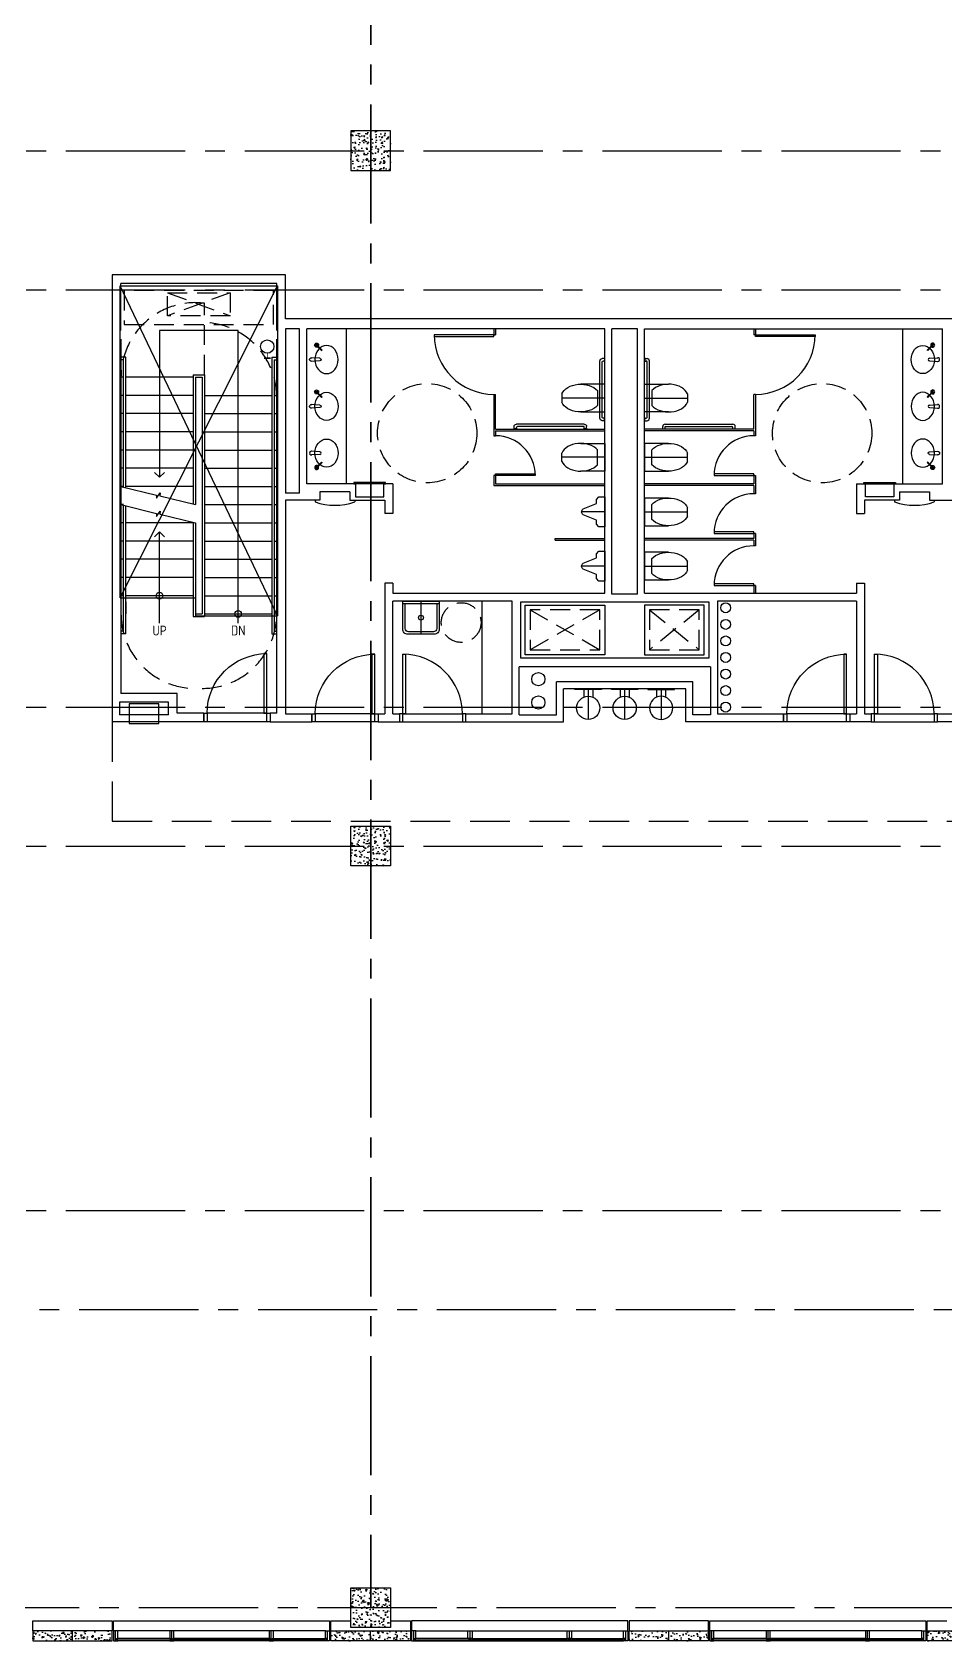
# Model space of a CAD drawing. Header units: inches. Extents: x 2920 to 9107, y 1541 to 7121.
# Drawn here: x 3675 to 4226, y 5310 to 6282 of the extents above; entities that cross this region are included whole.
import ezdxf
from ezdxf.enums import TextEntityAlignment as Align

# ---------------------------------------------------------------- set-up
doc = ezdxf.new("R2010")
doc.units = ezdxf.units.IN
doc.header["$LTSCALE"] = 96
doc.header["$MEASUREMENT"] = 0
doc.header["$PDSIZE"] = 1.5
for name, pattern in [('CENTER2', [1.125, 0.75, -0.125, 0.125, -0.125]), ('HIDDEN', [0.375, 0.25, -0.125]), ('HIDDEN2', [0.1875, 0.125, -0.0625])]:
    doc.linetypes.add(name, pattern=pattern)
doc.layers.get('0').update_dxf_attribs({"color": 60, "linetype": 'CONTINUOUS'})
for name, color, linetype in [('A_0_BLDGRD', 35, 'CENTER2'), ('A_0_CONST', 11, 'CONTINUOUS'), ('A_1-8-STAIR', 40, 'CONTINUOUS'), ('A_1-8_COL', 7, 'CONTINUOUS'), ('A_1-8_COL_H', 6, 'CONTINUOUS'), ('A_1-8_CW_GLASS', 1, 'CONTINUOUS'), ('A_1-8_CW_GYP', 2, 'CONTINUOUS'), ('A_1-8_CW_MULL', 2, 'CONTINUOUS'), ('A_1-8_CW_PC', 2, 'CONTINUOUS'), ('A_1-8_CW_PC_H', 6, 'CONTINUOUS'), ('A_1-8_CW_SILL', 9, 'CONTINUOUS'), ('A_1-8_DR_CLG', 3, 'CONTINUOUS'), ('A_1-8_DR_PLN', 30, 'CONTINUOUS'), ('A_1-8_WALL_IN', 2, 'CONTINUOUS'), ('A_1-8_WALL_TP', 193, 'CONTINUOUS'), ('A_2-8_DR_CLG', 3, 'CONTINUOUS'), ('A_2-8_DR_PLN', 30, 'CONTINUOUS'), ('A_2-8_STAIR_SHAFT', 9, 'CONTINUOUS'), ('A_2-8_WALL_IN', 71, 'CONTINUOUS'), ('A_2-8_ZCORR', 5, 'HIDDEN'), ('A_2_STAIR1-2_TREAD', 30, 'CONTINUOUS'), ('M_1-9_DUCT', 9, 'CONTINUOUS'), ('M_2-9_SHAFT', 9, 'CONTINUOUS'), ('P_1-8_FIXTURE', 6, 'CONTINUOUS'), ('P_1-8_SLEEVE', 9, 'CONTINUOUS'), ('P_2-8_FIXTURE', 6, 'CONTINUOUS')]:
    doc.layers.add(name, color=color, linetype=linetype)
doc.styles.add('ARCHITXT', font='architxt.shx')

# ---------------------------------------------------------------- blocks, each defined once
blk = doc.blocks.new('COL_1-8_24X24')
at = {"layer": 'A_1-8_COL_H'}
h = blk.add_hatch(dxfattribs=at)
h.set_pattern_fill('AR-CONC,_I', color=256, style=2)
h.set_pattern_definition([(50, (-6180, -6718.462), (7.172602, -0.6275213), [0.75, -8.25]), (355, (-6180, -6718.462), (-1.3875133, 7.5219213), [0.6, -6.6]), (100.4514, (-6179.402, -6718.5144), (5.785094, 6.8943954), [0.637402, -7.011421]), (46.1842, (-6180, -6716.462), (10.6724105, -1.65519), [1.125, -12.375]), (96.6356, (-6179.111, -6716.6), (9.346627, 9.741179), [0.956103, -10.51713]), (351.1842, (-6180, -6716.462), (9.34662, 9.741186), [0.9, -9.9]), (21, (-6179, -6716.962), (5.9690705, -4.026189), [0.75, -8.25]), (326, (-6179, -6716.962), (2.4331533, 7.2515005), [0.6, -6.6]), (71.4514, (-6178.5026, -6717.2976), (8.4022263, 3.225305), [0.637402, -7.011421]), (37.5, (-6180, -6718.462), (0.12159855, 3.32893854), [0, -6.52, 0, -6.7, 0, -6.625]), (7.5, (-6180, -6718.462), (2.6306954, 3.9441171), [0, -3.82, 0, -6.37, 0, -2.525]), (327.5, (-6182.23, -6718.462), (5.3382244, -0.2255487), [0, -2.5, 0, -7.8, 0, -10.35]), (317.5, (-6183.23, -6718.462), (5.8318617, 1.0010498), [0, -3.25, 0, -5.18, 0, -7.35])])
h.paths.add_polyline_path([(-12, -12), (12, -12), (12, 12), (-12, 12)])
at = {"layer": 'A_0_CONST'}
blk.add_point((0, 0), dxfattribs=at)
at = {"layer": 'A_1-8_COL'}
blk.add_lwpolyline([(-12, -12), (12, -12), (12, 12), (-12, 12)], close=True, dxfattribs=at)
blk = doc.blocks.new('PRE_1-8_COL1')
at = {"layer": 'A_1-8_CW_PC_H'}
h = blk.add_hatch(dxfattribs=at)
h.set_pattern_fill('AR-CONC', color=256, style=0)
h.set_pattern_definition([(50, (-5100, -6744), (7.172602, -0.6275213), [0.75, -8.25]), (355, (-5100, -6744), (-1.3875133, 7.5219213), [0.6, -6.6]), (100.4514, (-5099.402, -6744.052), (5.785094, 6.8943954), [0.637402, -7.011421]), (46.1842, (-5100, -6742), (10.6724105, -1.65519), [1.125, -12.375]), (96.6356, (-5099.111, -6742.138), (9.346627, 9.741179), [0.956103, -10.51713]), (351.1842, (-5100, -6742), (9.34662, 9.741186), [0.9, -9.9]), (21, (-5099, -6742.5), (5.9690705, -4.026189), [0.75, -8.25]), (326, (-5099, -6742.5), (2.433153, 7.2515005), [0.6, -6.6]), (71.4514, (-5098.5026, -6742.8355), (8.4022263, 3.225305), [0.637402, -7.011421]), (37.5, (-5100, -6744), (0.12159855, 3.3289385), [0, -6.52, 0, -6.7, 0, -6.625]), (7.5, (-5100, -6744), (2.6306954, 3.9441171), [0, -3.82, 0, -6.37, 0, -2.525]), (327.5, (-5102.23, -6744), (5.3382244, -0.2255487), [0, -2.5, 0, -7.8, 0, -10.35]), (317.5, (-5103.23, -6744), (5.8318617, 1.0010498), [0, -3.25, 0, -5.18, 0, -7.35])])
h.paths.add_polyline_path([(-24, -6), (24, -6), (24, 0), (-24, 0)])
at = {"layer": 'A_0_CONST'}
blk.add_line((0, 0), (0, -6), dxfattribs=at)
at = {"layer": 'A_1-8_CW_PC'}
blk.add_lwpolyline([(-24, -6), (24, -6), (24, 0), (-24, 0)], close=True, dxfattribs=at)
blk = doc.blocks.new('MUL_1-8_EX2')
at = {"layer": 'A_0_CONST'}
blk.add_line((0, 0), (0, -6), dxfattribs=at)
at = {"layer": 'A_1-8_CW_MULL'}
blk.add_lwpolyline([(-1.25, -6), (-1.25, 0), (1.25, 0), (1.25, -0.5), (0.5, -0.5), (0.5, -1.5), (1.25, -1.5), (1.25, -6)], close=True, dxfattribs=at)
blk = doc.blocks.new('MUL_1-8_EX1')
at = {"layer": 'A_0_CONST'}
blk.add_line((0, 0), (0, -6), dxfattribs=at)
at = {"layer": 'A_1-8_CW_MULL'}
blk.add_lwpolyline([(0.5, -1.5), (1.25, -1.5), (1.25, -6), (-1.25, -6), (-1.25, -1.5), (-0.5, -1.5), (-0.5, -0.5), (-1.25, -0.5), (-1.25, 0), (1.25, 0), (1.25, -0.5), (0.5, -0.5)], close=True, dxfattribs=at)
blk = doc.blocks.new('P_UR_1-8')
at = {"layer": 'A_0_CONST'}
blk.add_line((0, 0), (0, -14), dxfattribs=at)
at = {"layer": 'P_1-8_FIXTURE'}
blk.add_lwpolyline([(-1.76, -12.96), (-5, -5), (-7.5, -5), (-9, -3.5), (-9, 0), (9, 0), (9, -3.5), (7.5, -5), (5, -5), (1.76, -12.96, -0.59411)], format="xyb", close=True, dxfattribs=at)
blk = doc.blocks.new('P_WC_1-5')
at = {"layer": 'A_0_CONST'}
blk.add_line((0, 0), (0, -26), dxfattribs=at)
at = {"layer": 'P_1-8_FIXTURE'}
for p, q in [((-4.5, -4.43), (4.5, -4.43)), ((-2.5, -26), (2.5, -26))]:
    blk.add_line(p, q, dxfattribs=at)
blk.add_lwpolyline([(8.38, -14.55), (8.38, 0), (-8.38, 0), (-8.38, -14.55)], dxfattribs=at)
at = {"layer": 'P_1-8_FIXTURE', "extrusion": (0, 0, -1)}
for start_param, end_param in [(6.586314, 8.85753), (3.708841, 5.980057)]:
    blk.add_ellipse((0, -14.55), major_axis=(0, -12), ratio=0.697917, start_param=start_param, end_param=end_param, dxfattribs=at)
blk = doc.blocks.new('P_DF_1-8')
at = {"layer": 'A_0_CONST'}
blk.add_line((0, 0), (0, -18.5), dxfattribs=at)
at = {"layer": 'P_1-8_FIXTURE'}
for p, q in [((-2.75, -0.5), (-2.75, -5.06)), ((2.75, -0.5), (2.75, -5.06))]:
    blk.add_line(p, q, dxfattribs=at)
blk.add_lwpolyline([(8, -0.5), (-8, -0.5), (-8, 0), (8, 0)], close=True, dxfattribs=at)
blk.add_circle((0, -11.5), 7, dxfattribs=at)
blk = doc.blocks.new('P_JS_1-8')
at = {"layer": 'A_0_CONST'}
blk.add_line((0, 0), (0, -20), dxfattribs=at)
at = {"layer": 'P_1-8_FIXTURE'}
blk.add_line((-11, -1.5), (11, -1.5), dxfattribs=at)
blk.add_lwpolyline([(8, -20), (-8, -20, -0.414214), (-11, -17), (-11, 0), (11, 0), (11, -17, -0.414214)], format="xyb", close=True, dxfattribs=at)
blk.add_lwpolyline([(9.5, -1.5), (9.5, -16.5, -0.414214), (7.5, -18.5), (-7.5, -18.5, -0.414214), (-9.5, -16.5), (-9.5, -1.5)], format="xyb", dxfattribs=at)
blk.add_circle((0, -10), 1.5, dxfattribs=at)
blk = doc.blocks.new('DR_1-8_3X0_478')
at = {"layer": 'A_1-8_DR_CLG'}
for p, q in [((2, 4.875), (38, 4.875)), ((2, 0), (38, 0))]:
    blk.add_line(p, q, dxfattribs=at)
for points in [[(0, 0), (2, 0), (2, 4.875), (0, 4.875)], [(38, 0), (40, 0), (40, 4.875), (38, 4.875)]]:
    blk.add_lwpolyline(points, close=True, dxfattribs=at)
at = {"layer": 'A_1-8_DR_PLN'}
for points in [[(2, 40.875), (3.75, 40.875), (3.75, 4.875), (2, 4.875)], [(0, 0), (2, 0), (2, 4.875), (0, 4.875)], [(38, 0), (40, 0), (40, 4.875), (38, 4.875)]]:
    blk.add_lwpolyline(points, close=True, dxfattribs=at)
blk.add_arc((2, 4.875), 36, 0, 90, dxfattribs=at)
blk = doc.blocks.new('DR_2-8_3X0_514')
at = {"layer": 'A_2-8_DR_CLG'}
for p, q in [((2, 5.25), (38, 5.25)), ((2, 0), (38, 0))]:
    blk.add_line(p, q, dxfattribs=at)
for points in [[(0, 0), (2, 0), (2, 5.25), (0, 5.25)], [(38, 0), (40, 0), (40, 5.25), (38, 5.25)]]:
    blk.add_lwpolyline(points, close=True, dxfattribs=at)
at = {"layer": 'A_2-8_DR_PLN'}
for points in [[(2, 41.25), (3.75, 41.25), (3.75, 5.25), (2, 5.25)], [(0, 0), (2, 0), (2, 5.25), (0, 5.25)], [(38, 0), (40, 0), (40, 5.25), (38, 5.25)]]:
    blk.add_lwpolyline(points, close=True, dxfattribs=at)
blk.add_arc((2, 5.25), 36, 0, 90, dxfattribs=at)
blk = doc.blocks.new('SOAP')
for p, q in [((-0.16, 0.16), (-3.28, -2.96)), ((-2.96, -3.28), (-3.28, -2.96)), ((0.16, -0.16), (-2.96, -3.28))]:
    blk.add_line(p, q)
for radius, start, end in [(1.22, 235.35536, 214.64464), (0.692, 243.52171, 206.47829), (0.22, 315, 135)]:
    blk.add_arc((0, 0), radius, start, end)
blk = doc.blocks.new('FAUCET - AUTO')
at = {"layer": 'P_1-8_FIXTURE'}
for p, q in [((5, 0.75), (0, 1.125)), ((5, -0.75), (0, -1.125))]:
    blk.add_line(p, q, dxfattribs=at)
for centre, radius, start, end in [((0, 0), 1.125, 81.421693, 278.578307), ((5, 0), 0.75, 270, 90)]:
    blk.add_arc(centre, radius, start, end, dxfattribs=at)
blk = doc.blocks.new('GRAB BARS')
at = {"layer": 'A_1-8_WALL_TP'}
for p, q in [((0, 42.98), (0.26, 42.98)), ((0, 40.7), (0.26, 40.7)), ((0.26, 42.98), (0.26, 40.7)), ((0.26, 42.59), (1.5, 42.59)), ((0.26, 41.09), (1, 41.09)), ((1.5, 7.09), (1.5, 40.59)), ((3, 6.59), (3, 41.09)), ((0, 6.98), (0.26, 6.98)), ((0, 4.7), (0.26, 4.7)), ((0.26, 4.7), (0.26, 6.98)), ((0.26, 6.59), (1, 6.59)), ((0.26, 5.09), (1.5, 5.09)), ((10.59, 0.26), (12.87, 0.26)), ((10.59, 0), (10.59, 0.26)), ((10.98, 0.26), (10.98, 1.5)), ((12.48, 3), (53.27, 3)), ((12.48, 1.5), (52.77, 1.5)), ((12.48, 0.26), (12.48, 1.5)), ((12.87, 0), (12.87, 0.26)), ((52.83, 0), (52.83, 0.26)), ((52.83, 0.26), (55.1, 0.26)), ((53.27, 0.26), (53.27, 1)), ((54.77, 0.26), (54.77, 1.5)), ((55.1, 0), (55.1, 0.26))]:
    blk.add_line(p, q, dxfattribs=at)
for centre, radius, start, end in [((1, 40.59), 0.5, 0, 90), ((1.5, 41.09), 1.5, 0, 90), ((1, 7.09), 0.5, 270, 0), ((1.5, 6.59), 1.5, 270, 0), ((12.48, 1.5), 1.5, 90, 180), ((52.77, 1), 0.5, 0, 90), ((53.27, 1.5), 1.5, 0, 90)]:
    blk.add_arc(centre, radius, start, end, dxfattribs=at)

msp = doc.modelspace()

# ---------------------------------------------------------------- linework, layer by layer
at = {"layer": 'A_0_BLDGRD'}
for p, q in [((3879, 6670), (3879, 5330)), ((3879.0120147, 6670), (3879.0120147, 5330)), ((3155, 6210), (5683, 6210)), ((3155, 6126), (5683, 6126)), ((3155, 5874), (5683, 5874)), ((3155, 5790), (5683, 5790)), ((3155, 5570), (4947, 5570)), ((5503, 5510), (3155, 5510)), ((5323, 5330), (3155, 5330))]:
    msp.add_line(p, q, dxfattribs=at)
at = {"layer": 'A_1-8-STAIR'}
for points, const_width in [([(3818.5691902, 6084.7275216), (3814.5691902, 6084.7275216)], 1), ([(3816.5691902, 6087.7275216), (3816.5691902, 6084.7275216)], 0.5)]:
    msp.add_lwpolyline(points, dxfattribs=dict(at, const_width=const_width))
msp.add_circle((3816.5691902, 6091.7275216), 4, dxfattribs=at)
at = {"layer": 'A_1-8_CW_GLASS'}
for p, q in [((3757.75, 5311.5), (3726.25, 5311.5)), ((3726.25, 5310.5), (3757.75, 5310.5)), ((3817.75, 5311.5), (3760.25, 5311.5)), ((3817.75, 5310.5), (3760.25, 5310.5)), ((3820.25, 5311.5), (3851.75, 5311.5)), ((3851.75, 5310.5), (3820.25, 5310.5)), ((3937.75, 5311.5), (3906.25, 5311.5)), ((3906.25, 5310.5), (3937.75, 5310.5)), ((3940.25, 5311.5), (3997.75, 5311.5)), ((3940.25, 5310.5), (3997.75, 5310.5)), ((4000.25, 5311.5), (4031.75, 5311.5)), ((4031.75, 5310.5), (4000.25, 5310.5)), ((4117.75, 5311.5), (4086.25, 5311.5)), ((4086.25, 5310.5), (4117.75, 5310.5)), ((4177.75, 5311.5), (4120.25, 5311.5)), ((4177.75, 5310.5), (4120.25, 5310.5)), ((4180.25, 5311.5), (4211.75, 5311.5)), ((4211.75, 5310.5), (4180.25, 5310.5))]:
    msp.add_line(p, q, dxfattribs=at)
at = {"layer": 'A_1-8_CW_GYP'}
for points in [[(3675, 5316), (3675, 5322), (3723, 5322), (3723, 5316)], [(3855, 5316), (3855, 5322), (3867, 5322)], [(3891, 5322), (3903, 5322), (3903, 5316)], [(4083, 5316), (4083, 5322), (4035, 5322), (4035, 5316)], [(4215, 5316), (4215, 5322), (4227, 5322)]]:
    msp.add_lwpolyline(points, dxfattribs=at)
at = {"layer": 'A_1-8_CW_SILL'}
for p, q in [((3851.75, 5316), (3726.25, 5316)), ((3906.25, 5316), (4031.75, 5316)), ((4211.75, 5316), (4086.25, 5316)), ((3851.75, 5310), (3726.25, 5310)), ((3906.25, 5310), (4031.75, 5310)), ((4211.75, 5310), (4086.25, 5310))]:
    msp.add_line(p, q, dxfattribs=at)
for points in [[(3723.75, 5316), (3723.75, 5322), (3854.25, 5322), (3854.25, 5316)], [(4034.25, 5316), (4034.25, 5322), (3903.75, 5322), (3903.75, 5316)], [(4083.75, 5316), (4083.75, 5322), (4214.25, 5322), (4214.25, 5316)]]:
    msp.add_lwpolyline(points, dxfattribs=at)
at = {"layer": 'A_1-8_WALL_IN'}
for p, q in [((3827.5, 6108.5), (3827.5, 6135)), ((4237.25, 6108.5), (3827.5, 6108.5)), ((3827.5, 6102.375), (3827.5, 6003.125)), ((3836.125, 6102.375), (3827.5, 6102.375)), ((3836.125, 6003.125), (3836.125, 6102.375)), ((3840.375, 6008.875), (3840.375, 6102.375)), ((4020.375, 6102.375), (3840.375, 6102.375)), ((4020.375, 5942.875), (4020.375, 6102.375)), ((4024.625, 5942.25), (4024.625, 6102.375)), ((4040.125, 6102.375), (4024.625, 6102.375)), ((4040.125, 5942.25), (4040.125, 6102.375)), ((4044.375, 5942.875), (4044.375, 6102.375)), ((4044.375, 6102.375), (4224.375, 6102.375)), ((4224.375, 6008.875), (4224.375, 6102.375)), ((3822.25, 5873.5), (3822.25, 6096.25)), ((3892.375, 6008.875), (3840.375, 6008.875)), ((3892.375, 6008.875), (3892.375, 5990.875)), ((4172.375, 6008.875), (4224.375, 6008.875)), ((4172.375, 6008.875), (4172.375, 5990.875)), ((3836.125, 6003.125), (3827.5, 6003.125)), ((3827.5, 5998.875), (3827.5, 5869.875)), ((3848.40625, 5998.875), (3827.5, 5998.875)), ((3866.40625, 6004), (3848.40625, 6004)), ((3848.40625, 6004), (3848.40625, 5998.875)), ((3866.40625, 6004), (3866.40625, 5998.875)), ((3866.40625, 5998.875), (3887.5, 5998.875)), ((3887.5, 5998.875), (3887.5, 5990.875)), ((4177.25, 5998.875), (4177.25, 5990.875)), ((4198.34375, 5998.875), (4177.25, 5998.875)), ((4198.34375, 6004), (4216.34375, 6004)), ((4198.34375, 6004), (4198.34375, 5998.875)), ((4216.34375, 6004), (4216.34375, 5998.875)), ((4216.34375, 5998.875), (4237.25, 5998.875)), ((3892.375, 5990.875), (3887.5, 5990.875)), ((4172.375, 5990.875), (4177.25, 5990.875)), ((3887.5, 5948.875), (3887.5, 5869.875)), ((3892.375, 5948.875), (3887.5, 5948.875)), ((3892.375, 5948.875), (3892.375, 5942.875)), ((4172.375, 5948.875), (4177.25, 5948.875)), ((4172.375, 5948.875), (4172.375, 5942.875)), ((4177.25, 5948.875), (4177.25, 5869.875)), ((3892.375, 5942.875), (4020.375, 5942.875)), ((3964.375, 5938), (3892.375, 5938)), ((3892.375, 5869.875), (3892.375, 5938)), ((3964.375, 5869.875), (3964.375, 5938)), ((3969.625, 5903.625), (3969.625, 5937.625)), ((3969.625, 5937.625), (4083.125, 5937.625)), ((4040.125, 5942.25), (4024.625, 5942.25)), ((4044.375, 5942.875), (4172.375, 5942.875)), ((4083.125, 5937.625), (4083.125, 5903.625)), ((4088.375, 5938), (4088.375, 5869.875)), ((4172.375, 5938), (4088.375, 5938)), ((4172.375, 5938), (4172.375, 5869.875)), ((4084.125, 5898.375), (3968.625, 5898.375)), ((3968.625, 5869.25), (3968.625, 5898.375)), ((4083.125, 5903.625), (3969.625, 5903.625)), ((4084.125, 5898.375), (4084.125, 5869.25)), ((4073.625, 5889.25), (3991.125, 5889.25)), ((3991.125, 5869.25), (3991.125, 5889.25)), ((4073.625, 5869.25), (4073.625, 5889.25)), ((4069.375, 5885), (3995.375, 5885)), ((3995.375, 5865), (3995.375, 5885)), ((4069.375, 5865), (4069.375, 5885)), ((3827.5, 5869.875), (3843.5, 5869.875)), ((3843.5, 5869.875), (3843.5, 5865)), ((3883.5, 5869.875), (3887.5, 5869.875)), ((3883.5, 5869.875), (3883.5, 5865)), ((3892.375, 5869.875), (3896.375, 5869.875)), ((3896.375, 5869.875), (3896.375, 5865)), ((3936.375, 5869.875), (3964.375, 5869.875)), ((3936.375, 5865), (3936.375, 5869.875)), ((3968.625, 5869.25), (3991.125, 5869.25)), ((4084.125, 5869.25), (4073.625, 5869.25)), ((4088.375, 5869.875), (4128.375, 5869.875)), ((4128.375, 5869.875), (4128.375, 5865)), ((4168.375, 5869.875), (4172.375, 5869.875)), ((4168.375, 5869.875), (4168.375, 5865)), ((4177.25, 5869.875), (4181.25, 5869.875)), ((4181.25, 5869.875), (4181.25, 5865)), ((4221.25, 5869.875), (4237.25, 5869.875)), ((4221.25, 5865), (4221.25, 5869.875)), ((3822.25, 5865), (3843.5, 5865)), ((3883.5, 5865), (3896.375, 5865)), ((3936.375, 5865), (3995.375, 5865)), ((4128.375, 5865), (4069.375, 5865)), ((4181.25, 5865), (4168.375, 5865)), ((4497, 5865), (4221.25, 5865))]:
    msp.add_line(p, q, dxfattribs=at)
at = {"layer": 'A_1-8_WALL_TP'}
for p, q in [((3864.375, 6008.875), (3864.375, 6102.375)), ((3953.375, 6102.375), (3953.375, 6098.875)), ((3954.375, 6102.375), (3954.375, 6098.875)), ((4110.375, 6102.375), (4110.375, 6098.875)), ((4111.375, 6102.375), (4111.375, 6098.875)), ((4200.375, 6008.875), (4200.375, 6102.375)), ((3953.375, 6098.875), (3954.375, 6098.875)), ((4111.375, 6098.875), (4110.375, 6098.875)), ((3953.375, 6062.875), (3954.375, 6062.875)), ((3953.375, 6062.875), (3953.375, 6037.875)), ((3954.375, 6041.875), (3954.375, 6062.875)), ((4110.375, 6041.875), (4110.375, 6062.875)), ((4111.375, 6062.875), (4110.375, 6062.875)), ((4111.375, 6062.875), (4111.375, 6037.875)), ((3953.375, 6037.875), (3954.375, 6037.875)), ((3953.375, 6037.875), (3954.375, 6037.875)), ((3954.375, 6041.875), (4020.375, 6041.875)), ((3954.375, 6040.875), (4020.375, 6040.875)), ((3954.375, 6040.875), (3954.375, 6037.875)), ((4110.375, 6041.875), (4044.375, 6041.875)), ((4110.375, 6040.875), (4044.375, 6040.875)), ((4110.375, 6040.875), (4110.375, 6037.875)), ((4111.375, 6037.875), (4110.375, 6037.875)), ((4111.375, 6037.875), (4110.375, 6037.875)), ((3954.375, 6014.375), (3954.375, 6008.875)), ((4110.375, 6014.375), (4110.375, 6008.875)), ((3953.375, 6013.875), (3953.375, 6007.875)), ((3954.375, 6013.875), (3953.375, 6013.875)), ((3953.375, 6007.875), (4020.375, 6007.875)), ((3954.375, 6011.875), (3954.375, 6008.875)), ((3954.375, 6008.875), (4020.375, 6008.875)), ((3954.375, 6008.875), (4020.375, 6008.875)), ((4110.375, 6008.875), (4044.375, 6008.875)), ((4110.375, 6008.875), (4044.375, 6008.875)), ((4110.375, 6007.875), (4044.375, 6007.875)), ((4110.375, 6013.875), (4110.375, 6008.875)), ((4110.375, 6013.875), (4111.375, 6013.875)), ((4110.375, 6007.875), (4110.375, 6002.875)), ((4111.375, 6013.875), (4111.375, 6002.875)), ((3845.40625, 5998.875), (3845.40625, 5997.875)), ((3869.40625, 5998.875), (3869.40625, 5997.875)), ((4111.375, 6002.875), (4110.375, 6002.875)), ((4195.34375, 5998.875), (4195.34375, 5997.875)), ((4219.34375, 5998.875), (4219.34375, 5997.875)), ((3990.375, 5975.875), (4020.375, 5975.875)), ((3990.375, 5974.875), (3990.375, 5975.875)), ((4110.375, 5975.875), (4044.375, 5975.875)), ((4111.375, 5978.875), (4110.375, 5978.875)), ((4110.375, 5978.875), (4110.375, 5975.875)), ((4111.375, 5978.875), (4111.375, 5971.375)), ((3990.375, 5974.875), (4020.375, 5974.875)), ((4110.375, 5974.875), (4044.375, 5974.875)), ((4110.375, 5974.875), (4110.375, 5971.375)), ((4111.375, 5971.375), (4110.375, 5971.375)), ((4111.375, 5947.375), (4110.375, 5947.375)), ((4110.375, 5947.375), (4110.375, 5942.875)), ((4111.375, 5947.375), (4111.375, 5942.875))]:
    msp.add_line(p, q, dxfattribs=at)
for points in [[(3953.375, 6098.875), (3917.375, 6098.875), (3917.375, 6097.875), (3953.375, 6097.875)], [(3953.375, 6098.875), (3917.375, 6098.875), (3917.375, 6097.875), (3953.375, 6097.875)], [(4111.375, 6098.875), (4147.375, 6098.875), (4147.375, 6097.875), (4111.375, 6097.875)], [(4111.375, 6098.875), (4147.375, 6098.875), (4147.375, 6097.875), (4111.375, 6097.875)], [(3978.375, 6014.875), (3978.375, 6013.875), (3954.375, 6013.875), (3954.375, 6014.875)], [(4086.375, 6014.875), (4086.375, 6013.875), (4110.375, 6013.875), (4110.375, 6014.875)], [(3887.875, 6009.625), (3868.875, 6009.625), (3868.875, 6008.875), (3869.875, 6008.875), (3869.875, 6000.875), (3886.875, 6000.875), (3886.875, 6008.875), (3887.875, 6008.875)], [(4176.875, 6009.625), (4195.875, 6009.625), (4195.875, 6008.875), (4194.875, 6008.875), (4194.875, 6000.875), (4177.875, 6000.875), (4177.875, 6008.875), (4176.875, 6008.875)], [(4086.375, 5979.875), (4086.375, 5978.875), (4110.375, 5978.875), (4110.375, 5979.875)], [(4086.375, 5948.375), (4086.375, 5947.375), (4110.375, 5947.375), (4110.375, 5948.375)]]:
    msp.add_lwpolyline(points, close=True, dxfattribs=at)
at = {"layer": 'A_1-8_WALL_TP', "linetype": 'HIDDEN2'}
for centre in [(3913.148195, 6039.4336076), (4151.601805, 6039.4336076)]:
    msp.add_circle(centre, 30, dxfattribs=at)
at = {"layer": 'A_1-8_WALL_TP'}
for centre, radius, start, end in [((3953.375, 6098.875), 36, 180, 270), ((4111.375, 6098.875), 36, 270, 0), ((4111.375, 6098.875), 36, 270, 0), ((3954.375, 6013.875), 24, 0, 90), ((4110.375, 6013.875), 24, 90, 180), ((3857.40625, 6032.875), 37, 251.0753555842, 288.9246444158), ((4110.375, 5978.875), 24, 90, 180), ((4207.34375, 6032.875), 37, 251.0753555842, 288.9246444158), ((4110.375, 5947.375), 24, 90, 180)]:
    msp.add_arc(centre, radius, start, end, dxfattribs=at)
at = {"layer": 'A_2-8_STAIR_SHAFT'}
for p, q in [((3822.75, 5929), (3727.75, 6128.5)), ((3727.75, 5940), (3822.75, 6128.5))]:
    msp.add_line(p, q, dxfattribs=at)
for points in [[(3727.75, 5940), (3727.75, 5940), (3727.75, 6128.5), (3822.75, 6128.5), (3822.75, 5929)], [(3727.75, 5940), (3773.25, 5940), (3773.25, 5929), (3822.75, 5929)]]:
    msp.add_lwpolyline(points, dxfattribs=at)
at = {"layer": 'A_2-8_WALL_IN'}
for p, q in [((3827.5, 6135), (3723, 6135)), ((3723, 6135), (3723, 5865)), ((3728.25, 6101.5), (3728.25, 6129.75)), ((3822.25, 6129.75), (3728.25, 6129.75)), ((3822.25, 6101.5), (3822.25, 6129.75)), ((3728.25, 6096.25), (3728.25, 5882.25)), ((3762.25, 5882.25), (3728.25, 5882.25)), ((3762.25, 5870.25), (3762.25, 5882.25)), ((3757, 5877), (3727.25, 5877)), ((3727.25, 5877), (3727.25, 5869.25)), ((3757, 5869.25), (3727.25, 5869.25)), ((3757, 5869.25), (3727.25, 5869.25)), ((3757, 5869.25), (3757, 5877)), ((3778.25, 5870.25), (3762.25, 5870.25)), ((3778.25, 5870.25), (3778.25, 5865)), ((3822.25, 5870.25), (3818.25, 5870.25)), ((3818.25, 5870.25), (3818.25, 5865)), ((3822.25, 5870.25), (3822.25, 5873.5)), ((3778.25, 5865), (3723, 5865)), ((3732.25, 5865), (3723, 5865)), ((3818.25, 5865), (3822.25, 5865))]:
    msp.add_line(p, q, dxfattribs=at)
at = {"layer": 'A_2-8_ZCORR'}
for p, q in [((3723, 5865), (3723, 5805)), ((3723, 5805), (4841.75, 5805))]:
    msp.add_line(p, q, dxfattribs=at)
at = {"layer": 'A_2_STAIR1-2_TREAD', "linetype": 'HIDDEN2'}
msp.add_line((3778.75, 6074.75), (3778.75, 6117.9126242), dxfattribs=at)
at = {"layer": 'A_2_STAIR1-2_TREAD'}
for p, q in [((3731.25, 6085.25), (3728.25, 6085.25)), ((3729.75, 6083.75), (3728.25, 6083.75)), ((3729.75, 6006.8833333), (3729.75, 6083.75)), ((3731.25, 6006.5166667), (3731.25, 6085.25)), ((3819.25, 6085.25), (3819.25, 5918.25)), ((3819.25, 6085.25), (3822.25, 6085.25)), ((3820.75, 6083.75), (3820.75, 5919.75)), ((3820.75, 6083.75), (3822.25, 6083.75)), ((3729.75, 6073.25), (3728.25, 6073.25)), ((3771.75, 6073.25), (3731.25, 6073.25)), ((3771.75, 6074.75), (3778.75, 6074.75)), ((3771.75, 6074.75), (3771.75, 5996.6166667)), ((3773.25, 6073.25), (3777.25, 6073.25)), ((3773.25, 6073.25), (3773.25, 5996.25)), ((3777.25, 6073.25), (3777.25, 5930.25)), ((3778.75, 6074.75), (3778.75, 5928.75)), ((3729.75, 6062.25), (3728.25, 6062.25)), ((3771.75, 6062.25), (3731.25, 6062.25)), ((3778.75, 6062.25), (3819.25, 6062.25)), ((3820.75, 6062.25), (3822.25, 6062.25)), ((3729.75, 6051.25), (3728.25, 6051.25)), ((3771.75, 6051.25), (3731.25, 6051.25)), ((3778.75, 6051.25), (3819.25, 6051.25)), ((3820.75, 6051.25), (3822.25, 6051.25)), ((3729.75, 6040.25), (3728.25, 6040.25)), ((3771.75, 6040.25), (3731.25, 6040.25)), ((3778.75, 6040.25), (3819.25, 6040.25)), ((3820.75, 6040.25), (3822.25, 6040.25)), ((3729.75, 6029.25), (3728.25, 6029.25)), ((3771.75, 6029.25), (3731.25, 6029.25)), ((3778.75, 6029.25), (3819.25, 6029.25)), ((3820.75, 6029.25), (3822.25, 6029.25)), ((3729.75, 6018.25), (3728.25, 6018.25)), ((3771.75, 6018.25), (3731.25, 6018.25)), ((3778.75, 6018.25), (3819.25, 6018.25)), ((3820.75, 6018.25), (3822.25, 6018.25)), ((3729.75, 6007.25), (3728.25, 6007.25)), ((3771.75, 6007.25), (3731.25, 6007.25)), ((3778.75, 6007.25), (3819.25, 6007.25)), ((3820.75, 6007.25), (3822.25, 6007.25)), ((3729.75, 5996.25), (3728.25, 5996.25)), ((3729.75, 5919.75), (3729.75, 5995.8833333)), ((3731.25, 5918.25), (3731.25, 5995.5166667)), ((3778.75, 5996.25), (3819.25, 5996.25)), ((3820.75, 5996.25), (3822.25, 5996.25)), ((3729.75, 5985.25), (3728.25, 5985.25)), ((3771.75, 5985.25), (3731.25, 5985.25)), ((3771.75, 5985.6166667), (3771.75, 5928.75)), ((3773.25, 5985.25), (3773.25, 5930.25)), ((3778.75, 5985.25), (3819.25, 5985.25)), ((3820.75, 5985.25), (3822.25, 5985.25)), ((3751.5, 5924.75), (3751.5, 5979.75)), ((3729.75, 5974.25), (3728.25, 5974.25)), ((3771.75, 5974.25), (3731.25, 5974.25)), ((3778.75, 5974.25), (3819.25, 5974.25)), ((3820.75, 5974.25), (3822.25, 5974.25)), ((3729.75, 5963.25), (3728.25, 5963.25)), ((3771.75, 5963.25), (3731.25, 5963.25)), ((3778.75, 5963.25), (3819.25, 5963.25)), ((3820.75, 5963.25), (3822.25, 5963.25)), ((3729.75, 5952.25), (3728.25, 5952.25)), ((3771.75, 5952.25), (3731.25, 5952.25)), ((3778.75, 5952.25), (3819.25, 5952.25)), ((3820.75, 5952.25), (3822.25, 5952.25)), ((3729.75, 5941.25), (3728.25, 5941.25)), ((3729.75, 5931.75), (3729.75, 5937.5)), ((3771.75, 5941.25), (3731.25, 5941.25)), ((3731.25, 5937.5), (3731.25, 5930.25)), ((3778.75, 5941.25), (3819.25, 5941.25)), ((3820.75, 5941.25), (3822.25, 5941.25)), ((3771.75, 5928.75), (3778.75, 5928.75)), ((3773.25, 5930.25), (3777.25, 5930.25)), ((3778.75, 5930.25), (3819.25, 5930.25)), ((3820.75, 5930.25), (3822.25, 5930.25)), ((3729.75, 5919.75), (3728.25, 5919.75)), ((3731.25, 5918.25), (3728.25, 5918.25)), ((3819.25, 5918.25), (3822.25, 5918.25)), ((3820.75, 5919.75), (3822.25, 5919.75))]:
    msp.add_line(p, q, dxfattribs=at)
for points in [[(3799, 5924.75), (3799, 6101.5), (3751.5, 6101.5), (3751.5, 6012.75)], [(3754.5, 6015.75), (3751.5, 6012.75), (3748.5, 6015.75)], [(3728.25, 6007.25), (3749.778601, 6001.9874531), (3749.6661479, 6000.1410541), (3751.8338521, 6003.3589459), (3751.721399, 6001.5125469), (3773.25, 5996.25)], [(3728.25, 5996.25), (3749.778601, 5990.9874531), (3749.6661479, 5989.1410541), (3751.8338521, 5992.3589459), (3751.721399, 5990.5125469), (3773.25, 5985.25)], [(3754.5, 5976.75), (3751.5, 5979.75), (3748.5, 5976.75)]]:
    msp.add_lwpolyline(points, dxfattribs=at)
for centre in [(3751.5, 5941.25), (3799, 5930.25)]:
    msp.add_circle(centre, 2.0425856, dxfattribs=at)
at = {"layer": 'A_2_STAIR1-2_TREAD', "linetype": 'HIDDEN2'}
for centre, start, end in [((3773.25, 6073.25), 82.9796292514, 180), ((3777.25, 6061.25), 0, 88.0897868287), ((3773.25, 5930.25), 180, 270), ((3777.25, 5930.25), 270, 0)]:
    msp.add_arc(centre, 45, start, end, dxfattribs=at)
at = {"layer": 'M_1-9_DUCT', "linetype": 'HIDDEN2'}
for p, q in [((3756.25, 6124.25), (3794.25, 6110.25)), ((3794.25, 6124.25), (3756.25, 6110.25)), ((4017.375, 5932.625), (3975.375, 5908.625)), ((3975.375, 5932.625), (4017.375, 5908.625)), ((4077.375, 5932.625), (4047.375, 5908.625)), ((4047.375, 5932.625), (4077.375, 5908.625))]:
    msp.add_line(p, q, dxfattribs=at)
msp.add_lwpolyline([(3756.25, 6124.25), (3794.25, 6124.25), (3794.25, 6110.25), (3756.25, 6110.25), (3756.25, 6124.25)], dxfattribs=at)
for points in [[(3975.375, 5932.625), (3975.375, 5908.625), (4017.375, 5908.625), (4017.375, 5932.625)], [(4047.375, 5932.625), (4047.375, 5908.625), (4077.375, 5908.625), (4077.375, 5932.625)]]:
    msp.add_lwpolyline(points, close=True, dxfattribs=at)
at = {"layer": 'M_2-9_SHAFT', "linetype": 'HIDDEN2'}
msp.add_lwpolyline([(3730.25, 6125.5), (3730.25, 6105), (3820.25, 6105), (3820.25, 6125.5)], close=True, dxfattribs=at)
at = {"layer": 'M_2-9_SHAFT'}
for points in [[(4020.375, 5935.625), (4020.375, 5905.625), (3972.375, 5905.625), (3972.375, 5935.625)], [(4044.375, 5935.625), (4044.375, 5905.625), (4080.375, 5905.625), (4080.375, 5935.625)]]:
    msp.add_lwpolyline(points, close=True, dxfattribs=at)
at = {"layer": 'P_1-8_FIXTURE'}
msp.add_line((3946.375, 5869.875), (3946.375, 5938), dxfattribs=at)
at = {"layer": 'P_1-8_FIXTURE', "linetype": 'HIDDEN2'}
msp.add_circle((3933.6537169, 5925.0367485), 12, dxfattribs=at)
at = {"layer": 'P_1-8_FIXTURE', "extrusion": (0, 0, -1)}
for centre, major_axis in [((3852.375, 6083.875), (0, -8.5)), ((4212.375, 6055.625), (0, 8.5)), ((4212.375, 6027.375), (0, 8.5))]:
    msp.add_ellipse(centre, major_axis=major_axis, ratio=0.8235294118, dxfattribs=at)
at = {"layer": 'P_1-8_FIXTURE'}
for centre, major_axis in [((4212.375, 6083.875), (0, -8.5)), ((3852.375, 6055.625), (0, 8.5)), ((3852.375, 6027.375), (0, 8.5))]:
    msp.add_ellipse(centre, major_axis=major_axis, ratio=0.8235294118, dxfattribs=at)
at = {"layer": 'P_1-8_SLEEVE'}
for centre, radius in [((4093.375, 5933.9375), 3), ((4093.375, 5923.9375), 3), ((4093.375, 5913.9375), 3), ((4093.375, 5903.9375), 3), ((3980.25, 5890.875), 4), ((4093.375, 5893.9375), 3), ((3980.25, 5876.75), 4), ((4093.375, 5883.9375), 3), ((4093.375, 5873.9375), 3)]:
    msp.add_circle(centre, radius, dxfattribs=at)
at = {"layer": 'P_2-8_FIXTURE'}
msp.add_lwpolyline([(3733.125, 5864), (3751.125, 5864), (3751.125, 5876), (3733.125, 5876)], close=True, dxfattribs=at)

# ---------------------------------------------------------------- block references
for name, p in [('COL_1-8_24X24', (3879, 6210)), ('P_JS_1-8', (3909.375, 5938)), ('DR_1-8_3X0_478', (3896.375, 5865)), ('DR_1-8_3X0_478', (4181.25, 5865)), ('P_DF_1-8', (4010.375, 5885)), ('P_DF_1-8', (4032.375, 5885))]:
    msp.add_blockref(name, p)
for name, p, rotation in [('P_WC_1-5', (4020.375, 6060.625), 270), ('P_WC_1-5', (4044.375, 6024.875), 89.99999999999999), ('P_UR_1-8', (4020.375, 5991.875), 270), ('P_WC_1-5', (4044.375, 5991.875), 89.99999999999999), ('P_UR_1-8', (4020.375, 5959.125), 270), ('P_WC_1-5', (4044.375, 5959.125), 89.99999999999999), ('PRE_1-8_COL1', (3699, 5310), 180), ('MUL_1-8_EX2', (3853, 5310), 180), ('MUL_1-8_EX1', (3939, 5310), 180), ('MUL_1-8_EX1', (3999, 5310), 180), ('MUL_1-8_EX2', (4033, 5310), 180), ('MUL_1-8_EX2', (4213, 5310), 180)]:
    msp.add_blockref(name, p, dxfattribs=dict(rotation=rotation))
at = {"xscale": -1}
for name, p, rotation in [('P_WC_1-5', (4044.375, 6060.625), 90), ('P_WC_1-5', (4020.375, 6024.875), 270), ('COL_1-8_24X24', (3879, 5790), 180), ('COL_1-8_24X24', (3879, 5330), 180), ('MUL_1-8_EX2', (3725, 5310), 180), ('MUL_1-8_EX1', (3759, 5310), 180), ('MUL_1-8_EX1', (3819, 5310), 180), ('PRE_1-8_COL1', (3879, 5310), 180), ('MUL_1-8_EX2', (3905, 5310), 180), ('PRE_1-8_COL1', (4059, 5310), 180), ('MUL_1-8_EX2', (4085, 5310), 180), ('MUL_1-8_EX1', (4119, 5310), 180), ('MUL_1-8_EX1', (4179, 5310), 180), ('PRE_1-8_COL1', (4239, 5310), 180)]:
    msp.add_blockref(name, p, dxfattribs=dict(at, rotation=rotation))
for name, p in [('DR_2-8_3X0_514', (3818.25, 5865)), ('DR_1-8_3X0_478', (3883.5, 5865)), ('DR_1-8_3X0_478', (4168.375, 5865)), ('P_DF_1-8', (4054.375, 5885))]:
    msp.add_blockref(name, p, dxfattribs=at)
at = {"layer": 'P_1-8_FIXTURE', "xscale": -1}
for name, p in [('SOAP', (3846.3582013, 6092.5717464)), ('GRAB BARS', (4020.375, 6041.875)), ('SOAP', (3846.3582013, 6064.3217464)), ('FAUCET - AUTO', (4221.45118, 6027.375))]:
    msp.add_blockref(name, p, dxfattribs=at)
at = {"layer": 'P_1-8_FIXTURE'}
for name, p in [('SOAP', (4218.3917987, 6092.5717464)), ('GRAB BARS', (4044.375, 6041.875)), ('SOAP', (4218.3917987, 6064.3217464)), ('FAUCET - AUTO', (3843.29882, 6027.375))]:
    msp.add_blockref(name, p, dxfattribs=at)
at = {"layer": 'P_1-8_FIXTURE', "xscale": -1, "rotation": 180}
for name, p in [('FAUCET - AUTO', (3843.29882, 6083.875)), ('FAUCET - AUTO', (3843.29882, 6055.625)), ('SOAP', (4218.3917987, 6018.6782536))]:
    msp.add_blockref(name, p, dxfattribs=at)
at = {"layer": 'P_1-8_FIXTURE', "rotation": 180}
for name, p in [('FAUCET - AUTO', (4221.45118, 6083.875)), ('FAUCET - AUTO', (4221.45118, 6055.625)), ('SOAP', (3846.3582013, 6018.6782536))]:
    msp.add_blockref(name, p, dxfattribs=at)

# ---------------------------------------------------------------- texts
at = {"layer": 'A_2_STAIR1-2_TREAD', "style": 'ARCHITXT'}
for s, p in [('UP', (3751.5467756, 5917.1939162)), ('DN', (3799.0467677, 5917.2458711))]:
    msp.add_text(s, height=6, dxfattribs=at).set_placement(p, align=Align.CENTER)

doc.saveas('drawing.dxf')
